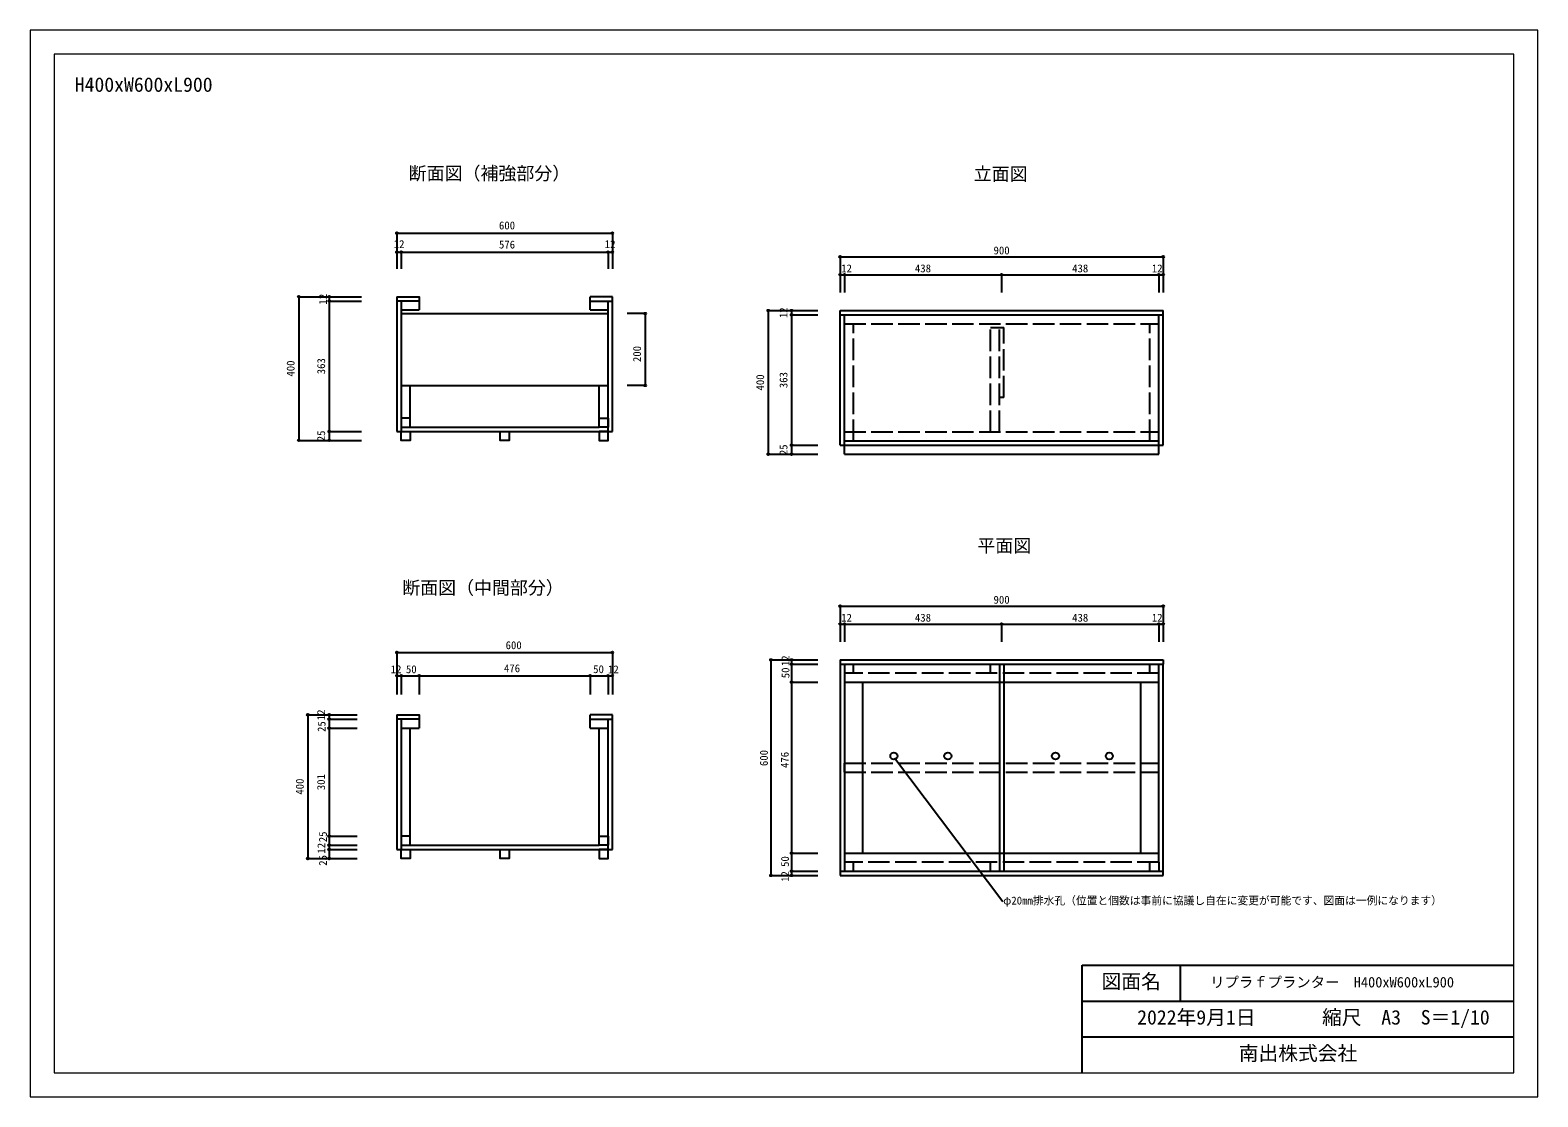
# Model space of a CAD drawing. Units: millimetres at full size, sheet at 1:10, with parts at other scales. Extents: x -2100 to 2100, y -1485 to 1485.
import ezdxf
from ezdxf.enums import TextEntityAlignment as Align

# ---------------------------------------------------------------- set-up
doc = ezdxf.new("R2010")
doc.units = ezdxf.units.MM
doc.header["$LTSCALE"] = 10
doc.header["$PDMODE"] = 32
doc.header["$PDSIZE"] = 5
doc.linetypes.add('DASHED', pattern=[7.5, 6, -1.5])
doc.layers.add('0-0', color=7, linetype='Continuous', lineweight=18)
doc.layers.add('0-1', color=7, linetype='Continuous')
doc.layers.add('1-0', color=7, linetype='Continuous')
doc.styles.add('ＭＳ ゴシック', font='')
doc.styles.get('ＭＳ ゴシック').set_extended_font_data('MS Gothic')

msp = doc.modelspace()

# ---------------------------------------------------------------- linework, layer by layer
at = {"layer": '0-0'}
for p, q in [((2033.33, -1418.33), (2033.33, 1418.33)), ((-2033.33, -1418.33), (2033.33, -1418.33))]:
    msp.add_line(p, q, dxfattribs=at)
msp.add_lwpolyline([(2100, 1485), (-2100, 1485), (-2100, -1485), (2100, -1485)], close=True, dxfattribs=at)
msp.add_lwpolyline([(2033.33, 1418.33), (-2033.33, 1418.33), (-2033.33, -1418.33)], dxfattribs=at)
at = {"layer": '0-1'}
for p, q in [((830.44, -1118.33), (2033.33, -1118.33)), ((830.44, -1418.33), (830.44, -1118.33)), ((1103.97, -1118.33), (1103.97, -1218.33)), ((830.44, -1218.33), (2033.33, -1218.33)), ((830.44, -1318.33), (2033.33, -1318.33))]:
    msp.add_line(p, q, dxfattribs=at)
at = {"layer": '1-0'}
for p, q in [((-1078.2, 919.94), (-1078.2, 866.78)), ((-1078.2, 919.94), (-478.2, 919.94)), ((-478.2, 919.94), (-478.2, 866.78)), ((-1078.2, 866.78), (-1066.2, 866.78)), ((-1078.2, 866.78), (-1078.2, 820.47)), ((-1066.2, 866.78), (-1066.2, 820.47)), ((-1066.2, 866.78), (-490.2, 866.78)), ((-490.2, 866.78), (-490.2, 820.47)), ((-490.2, 866.78), (-478.2, 866.78)), ((-478.2, 866.78), (-478.2, 820.47)), ((156.22, 854.15), (1056.22, 854.15)), ((156.22, 854.15), (156.22, 754.15)), ((1056.22, 854.15), (1056.22, 754.15)), ((156.22, 804.15), (168.22, 804.15)), ((168.22, 804.15), (168.22, 754.15)), ((168.22, 804.15), (606.22, 804.15)), ((606.22, 804.15), (606.22, 754.15)), ((606.22, 804.15), (1044.22, 804.15)), ((1044.22, 804.15), (1044.22, 754.15)), ((1044.22, 804.15), (1056.22, 804.15)), ((1056.22, 804.15), (1056.22, 754.15)), ((-1351.91, 742.88), (-1351.91, 342.88)), ((-1351.91, 742.88), (-1266.79, 742.88)), ((-1266.79, 742.88), (-1266.79, 730.88)), ((-1266.79, 742.88), (-1177.05, 742.88)), ((-1266.79, 730.88), (-1177.05, 730.88)), ((-1266.79, 730.88), (-1266.79, 367.88)), ((-1078.2, 742.88), (-1078.2, 367.88)), ((-1016.2, 730.88), (-1078.2, 730.88)), ((-1066.2, 730.88), (-1066.2, 367.88)), ((-540.2, 705.88), (-540.2, 742.88)), ((-540.2, 730.88), (-478.2, 730.88)), ((-490.2, 367.88), (-490.2, 730.88)), ((-478.2, 367.88), (-478.2, 742.88)), ((-1066.2, 705.88), (-1016.2, 705.88)), ((-1066.2, 695.88), (-490.2, 695.88)), ((-540.2, 705.88), (-490.2, 705.88)), ((-386.83, 695.88), (-436.83, 695.88)), ((-386.83, 695.88), (-386.83, 495.88)), ((-43.78, 704.15), (-43.78, 304.15)), ((-43.78, 704.15), (21.17, 704.15)), ((21.17, 704.15), (21.17, 692.15)), ((21.17, 704.15), (94.51, 704.15)), ((21.17, 692.15), (94.51, 692.15)), ((21.17, 692.15), (21.17, 329.15)), ((156.22, 329.15), (156.22, 704.15)), ((156.22, 704.15), (1056.22, 704.15)), ((156.22, 692.15), (1056.22, 692.15)), ((168.22, 304.15), (168.22, 692.15)), ((1044.22, 304.15), (1044.22, 692.15)), ((1056.22, 329.15), (1056.22, 704.15)), ((-1066.2, 495.88), (-490.2, 495.88)), ((-1041.2, 404.88), (-1041.2, 495.88)), ((-515.2, 404.88), (-515.2, 495.88)), ((-386.83, 495.88), (-436.83, 495.88)), ((-1066.2, 379.88), (-515.2, 379.88)), ((-1351.91, 342.88), (-1266.79, 342.88)), ((-1266.79, 367.88), (-1177.05, 367.88)), ((-1266.79, 367.88), (-1266.79, 342.88)), ((-1266.79, 342.88), (-1177.05, 342.88)), ((-1078.2, 367.88), (-478.2, 367.88)), ((168.22, 341.15), (1044.22, 341.15)), ((-43.78, 304.15), (21.17, 304.15)), ((21.17, 329.15), (94.51, 329.15)), ((21.17, 329.15), (21.17, 304.15)), ((21.17, 304.15), (94.51, 304.15)), ((156.22, 329.15), (1056.22, 329.15)), ((168.22, 304.15), (1044.22, 304.15)), ((156.22, -118.5), (1056.22, -118.5)), ((156.22, -118.5), (156.22, -218.5)), ((1056.22, -118.5), (1056.22, -218.5)), ((156.22, -168.5), (168.22, -168.5)), ((168.22, -168.5), (168.22, -218.5)), ((168.22, -168.5), (606.22, -168.5)), ((606.22, -168.5), (606.22, -218.5)), ((606.22, -168.5), (1044.22, -168.5)), ((1044.22, -168.5), (1044.22, -218.5)), ((1044.22, -168.5), (1056.22, -168.5)), ((1056.22, -168.5), (1056.22, -218.5)), ((-1078.2, -247.72), (-1078.2, -312.37)), ((-1078.2, -247.72), (-478.2, -247.72)), ((-478.2, -247.72), (-478.2, -312.37)), ((-36.46, -268.5), (21.17, -268.5)), ((-36.46, -268.5), (-36.46, -868.5)), ((21.17, -268.5), (21.17, -280.5)), ((21.17, -268.5), (94.51, -268.5)), ((21.17, -280.5), (94.51, -280.5)), ((21.17, -280.5), (21.17, -330.5)), ((156.22, -268.5), (156.22, -280.5)), ((156.22, -268.5), (1056.22, -268.5)), ((156.22, -280.5), (156.22, -868.5)), ((156.22, -280.5), (1056.22, -280.5)), ((168.22, -280.5), (168.22, -831.5)), ((1044.22, -831.5), (1044.22, -280.5)), ((1056.22, -268.5), (1056.22, -280.5)), ((1056.22, -868.5), (1056.22, -280.5)), ((-1078.2, -312.37), (-1066.2, -312.37)), ((-1078.2, -312.37), (-1078.2, -365.12)), ((-1066.2, -312.37), (-1066.2, -365.12)), ((-1066.2, -312.37), (-1016.2, -312.37)), ((-1016.2, -312.37), (-1016.2, -365.12)), ((-1016.2, -312.37), (-540.2, -312.37)), ((-540.2, -312.37), (-540.2, -365.12)), ((-540.2, -312.37), (-490.2, -312.37)), ((-490.2, -312.37), (-490.2, -365.12)), ((-490.2, -312.37), (-478.2, -312.37)), ((-478.2, -312.37), (-478.2, -365.12)), ((21.17, -330.5), (94.51, -330.5)), ((21.17, -330.5), (21.17, -806.5)), ((168.22, -330.5), (1044.22, -330.5)), ((218.22, -330.5), (218.22, -805.78)), ((600.22, -330.5), (600.22, -806.5)), ((612.22, -330.5), (612.22, -806.5)), ((994.22, -806.5), (994.22, -330.5)), ((-1326.41, -421.22), (-1326.41, -821.22)), ((-1326.41, -421.22), (-1267.12, -421.22)), ((-1267.12, -421.22), (-1267.12, -433.22)), ((-1267.12, -421.22), (-1188.96, -421.22)), ((-1267.12, -433.22), (-1188.96, -433.22)), ((-1267.12, -433.22), (-1267.12, -458.22)), ((-1267.12, -458.22), (-1188.96, -458.22)), ((-1267.12, -458.22), (-1267.12, -759.22)), ((-1078.2, -421.22), (-1078.2, -796.22)), ((-1016.2, -433.22), (-1078.2, -433.22)), ((-1066.2, -433.22), (-1066.2, -796.22)), ((-1066.2, -458.22), (-1016.2, -458.22)), ((-1041.2, -759.22), (-1041.2, -458.22)), ((-540.2, -458.22), (-540.2, -421.22)), ((-540.2, -433.22), (-478.2, -433.22)), ((-540.2, -458.22), (-490.2, -458.22)), ((-515.2, -759.22), (-515.2, -458.22)), ((-490.2, -796.22), (-490.2, -433.22)), ((-478.2, -796.22), (-478.2, -421.22)), ((308.28, -540.91), (609.94, -941.3)), ((168.22, -581), (168.22, -556)), ((-1267.12, -759.22), (-1188.96, -759.22)), ((-1267.12, -759.22), (-1267.12, -784.22)), ((-1267.12, -784.22), (-1188.96, -784.22)), ((-1267.12, -784.22), (-1267.12, -796.22)), ((-1267.12, -796.22), (-1188.96, -796.22)), ((-1267.12, -796.22), (-1267.12, -821.22)), ((-1078.2, -796.22), (-478.2, -796.22)), ((-1066.2, -784.22), (-515.2, -784.22)), ((-1326.41, -821.22), (-1267.12, -821.22)), ((-1267.12, -821.22), (-1188.96, -821.22)), ((21.17, -806.5), (94.51, -806.5)), ((21.17, -806.5), (21.17, -856.5)), ((168.22, -806.5), (1044.22, -806.5)), ((600.22, -831.5), (600.22, -856.5)), ((1044.22, -831.5), (1044.22, -856.5)), ((-36.46, -868.5), (21.17, -868.5)), ((21.17, -856.5), (94.51, -856.5)), ((21.17, -856.5), (21.17, -868.5)), ((21.17, -868.5), (94.51, -868.5)), ((156.22, -856.5), (1056.22, -856.5)), ((156.22, -868.5), (1056.22, -868.5))]:
    msp.add_line(p, q, dxfattribs=at)
at = {"layer": '1-0', "color": 6}
msp.add_line((1056.22, 329.15), (1056.22, 704.15), dxfattribs=at)
msp.add_line((1056.22, 329.15), (1056.22, 704.15), dxfattribs=at)
at = {"layer": '1-0', "linetype": 'DASHED'}
for p, q in [((168.22, 667.15), (1044.22, 667.15)), ((193.22, 341.15), (193.22, 667.15)), ((575.22, 657.15), (612.22, 657.15)), ((575.22, 366.15), (575.22, 657.15)), ((600.22, 366.15), (600.22, 657.15)), ((612.22, 462.15), (612.22, 657.15)), ((1019.22, 341.15), (1019.22, 667.15)), ((612.22, 462.15), (600.22, 462.15)), ((168.22, 366.15), (1044.22, 366.15)), ((193.22, -305.5), (193.22, -280.5)), ((575.22, -305.5), (575.22, -280.5)), ((600.22, -280.5), (600.22, -330.5)), ((612.22, -280.5), (612.22, -330.5)), ((1019.22, -305.5), (1019.22, -280.5)), ((1044.22, -305.5), (168.22, -305.5)), ((168.22, -556), (1044.22, -556)), ((168.22, -581), (1044.22, -581)), ((1044.22, -831.5), (168.22, -831.5)), ((193.22, -856.5), (193.22, -831.5)), ((575.22, -856.5), (575.22, -831.5)), ((600.22, -806.5), (600.22, -856.5)), ((612.22, -806.5), (612.22, -856.5)), ((1019.22, -856.5), (1019.22, -831.5))]:
    msp.add_line(p, q, dxfattribs=at)
at = {"layer": '1-0'}
for points in [[(-1078.2, 742.88), (-1066.2, 742.88), (-1016.2, 742.88), (-1016.2, 705.88)], [(-478.2, 742.88), (-490.2, 742.88), (-540.2, 742.88)], [(-1078.2, -421.22), (-1066.2, -421.22), (-1016.2, -421.22), (-1016.2, -458.22)], [(-478.2, -421.22), (-490.2, -421.22), (-540.2, -421.22)], [(168.22, -831.5), (168.22, -856.5), (193.22, -856.5)]]:
    msp.add_lwpolyline(points, dxfattribs=at)
for points in [[(-1066.2, 379.88), (-1041.2, 379.88), (-1041.2, 404.88), (-1066.2, 404.88)], [(-490.2, 379.88), (-515.2, 379.88), (-515.2, 404.88), (-490.2, 404.88)], [(-1066.2, 367.88), (-1041.2, 367.88), (-1041.2, 342.88), (-1066.2, 342.88)], [(-790.7, 367.88), (-765.7, 367.88), (-765.7, 342.88), (-790.7, 342.88)], [(-490.2, 367.88), (-515.2, 367.88), (-515.2, 342.88), (-490.2, 342.88)], [(-1066.2, -784.22), (-1041.2, -784.22), (-1041.2, -759.22), (-1066.2, -759.22)], [(-1066.2, -796.22), (-1041.2, -796.22), (-1041.2, -821.22), (-1066.2, -821.22)], [(-790.7, -796.22), (-765.7, -796.22), (-765.7, -821.22), (-790.7, -821.22)], [(-490.2, -784.22), (-515.2, -784.22), (-515.2, -759.22), (-490.2, -759.22)], [(-490.2, -796.22), (-515.2, -796.22), (-515.2, -821.22), (-490.2, -821.22)]]:
    msp.add_lwpolyline(points, close=True, dxfattribs=at)
for centre in [(306.22, -536), (456.22, -536), (756.22, -536), (906.22, -536)]:
    msp.add_circle(centre, 10, dxfattribs=at)
for p in [(-1078.2, 919.94), (-478.2, 919.94), (-1078.2, 866.78), (-1066.2, 866.78), (-490.2, 866.78), (-478.2, 866.78), (156.22, 854.15), (1056.22, 854.15), (156.22, 804.15), (168.22, 804.15), (606.22, 804.15), (1044.22, 804.15), (1056.22, 804.15), (-1351.91, 742.88), (-1266.79, 742.88), (-1266.79, 730.88), (-386.83, 695.88), (-43.78, 704.15), (21.17, 704.15), (21.17, 692.15), (-386.83, 495.88), (-1351.91, 342.88), (-1266.79, 367.88), (-1266.79, 342.88), (-43.78, 304.15), (21.17, 329.15), (21.17, 304.15), (156.22, -118.5), (1056.22, -118.5), (156.22, -168.5), (168.22, -168.5), (606.22, -168.5), (1044.22, -168.5), (1056.22, -168.5), (-1078.2, -247.72), (-478.2, -247.72), (-36.46, -268.5), (21.17, -268.5), (21.17, -280.5), (-1078.2, -312.37), (-1066.2, -312.37), (-1016.2, -312.37), (-540.2, -312.37), (-490.2, -312.37), (-478.2, -312.37), (21.17, -330.5), (-1326.41, -421.22), (-1267.12, -421.22), (-1267.12, -433.22), (-1267.12, -458.22), (-1267.12, -759.22), (-1267.12, -784.22), (-1267.12, -796.22), (-1326.41, -821.22), (-1267.12, -821.22), (21.17, -806.5), (-36.46, -868.5), (21.17, -856.5), (21.17, -868.5)]:
    msp.add_point(p, dxfattribs=at)

# ---------------------------------------------------------------- texts
at = {"layer": '0-0', "style": 'ＭＳ ゴシック'}
for s, height, p in [('H400xW600xL900', 40.32, (-1975.71, 1301.23)), ('リプラｆプランター\u3000H400xW600xL900', 29.33, (1187.15, -1189.19))]:
    msp.add_text(s, height=height, dxfattribs=at).set_placement(p, align=Align.BOTTOM_LEFT)
at = {"layer": '0-1', "style": 'ＭＳ ゴシック'}
for s, p in [('図面名', (884.7, -1195.83)), ('2022年9月1日', (983.88, -1295.89)), ('縮尺\u3000A3\u3000S＝1/10', (1498.86, -1295.83)), ('南出株式会社', (1266.89, -1395.83))]:
    msp.add_text(s, height=40.32, dxfattribs=at).set_placement(p, align=Align.BOTTOM_LEFT)
at = {"layer": '1-0', "style": 'ＭＳ ゴシック'}
for s, height, p in [('断面図（補強部分）', 36.66, (-1045.49, 1057.09)), ('立面図', 36.66, (528.55, 1055.43)), ('600', 21.99, (-794.03, 923.73)), ('12', 21.99, (-1087.2, 871.78)), ('576', 21.99, (-794.03, 870.47)), ('12', 21.99, (-499.2, 871.78)), ('900', 21.99, (583.72, 854.15)), ('12', 21.99, (159.26, 804.15)), ('438', 21.99, (364.72, 804.15)), ('438', 21.99, (802.72, 804.15)), ('12', 21.99, (1024.65, 804.15)), ('平面図', 36.66, (538.68, 20.39)), ('断面図（中間部分）', 36.66, (-1063.56, -96.82)), ('900', 21.99, (583.72, -118.5)), ('12', 21.99, (159.26, -168.5)), ('438', 21.99, (364.72, -168.5)), ('438', 21.99, (802.72, -168.5)), ('12', 21.99, (1024.65, -168.5)), ('600', 21.99, (-775.51, -245.11)), ('12', 21.99, (-1095.58, -312.05)), ('50', 21.99, (-1053.23, -312.05)), ('476', 21.99, (-780.04, -309.33)), ('50', 21.99, (-531.61, -311.87)), ('12', 21.99, (-490.2, -312.37)), ('φ20mm排水孔（位置と個数は事前に協議し自在に変更が可能です、図面は一例になります）', 21.99, (610.6, -956.11))]:
    msp.add_text(s, height=height, dxfattribs=at).set_placement(p, align=Align.BOTTOM_LEFT)
for s, p in [('12', (-1266.93, 721.03)), ('12', (16.17, 683.15)), ('200', (-391.83, 560.88)), ('400', (-1356.91, 520.38)), ('363', (-1271.79, 526.88)), ('400', (-48.78, 481.65)), ('363', (16.17, 488.15)), ('25', (-1271.79, 340.38)), ('25', (16.17, 301.65)), ('12', (21.7, -285.72)), ('50', (21.7, -319.44)), ('12', (-1272.06, -436.44)), ('25', (-1270.63, -469.03)), ('600', (-38.51, -564.09)), ('476', (19.67, -569.38)), ('301', (-1272.12, -631.22)), ('400', (-1331.41, -643.72)), ('25', (-1266.91, -776.05)), ('12', (-1271.2, -807.78)), ('25', (-1266.76, -841.63)), ('50', (20.3, -844.83)), ('12', (20.86, -886.41))]:
    msp.add_text(s, height=21.99, rotation=90, dxfattribs=at).set_placement(p, align=Align.BOTTOM_LEFT)

doc.saveas('drawing.dxf')
